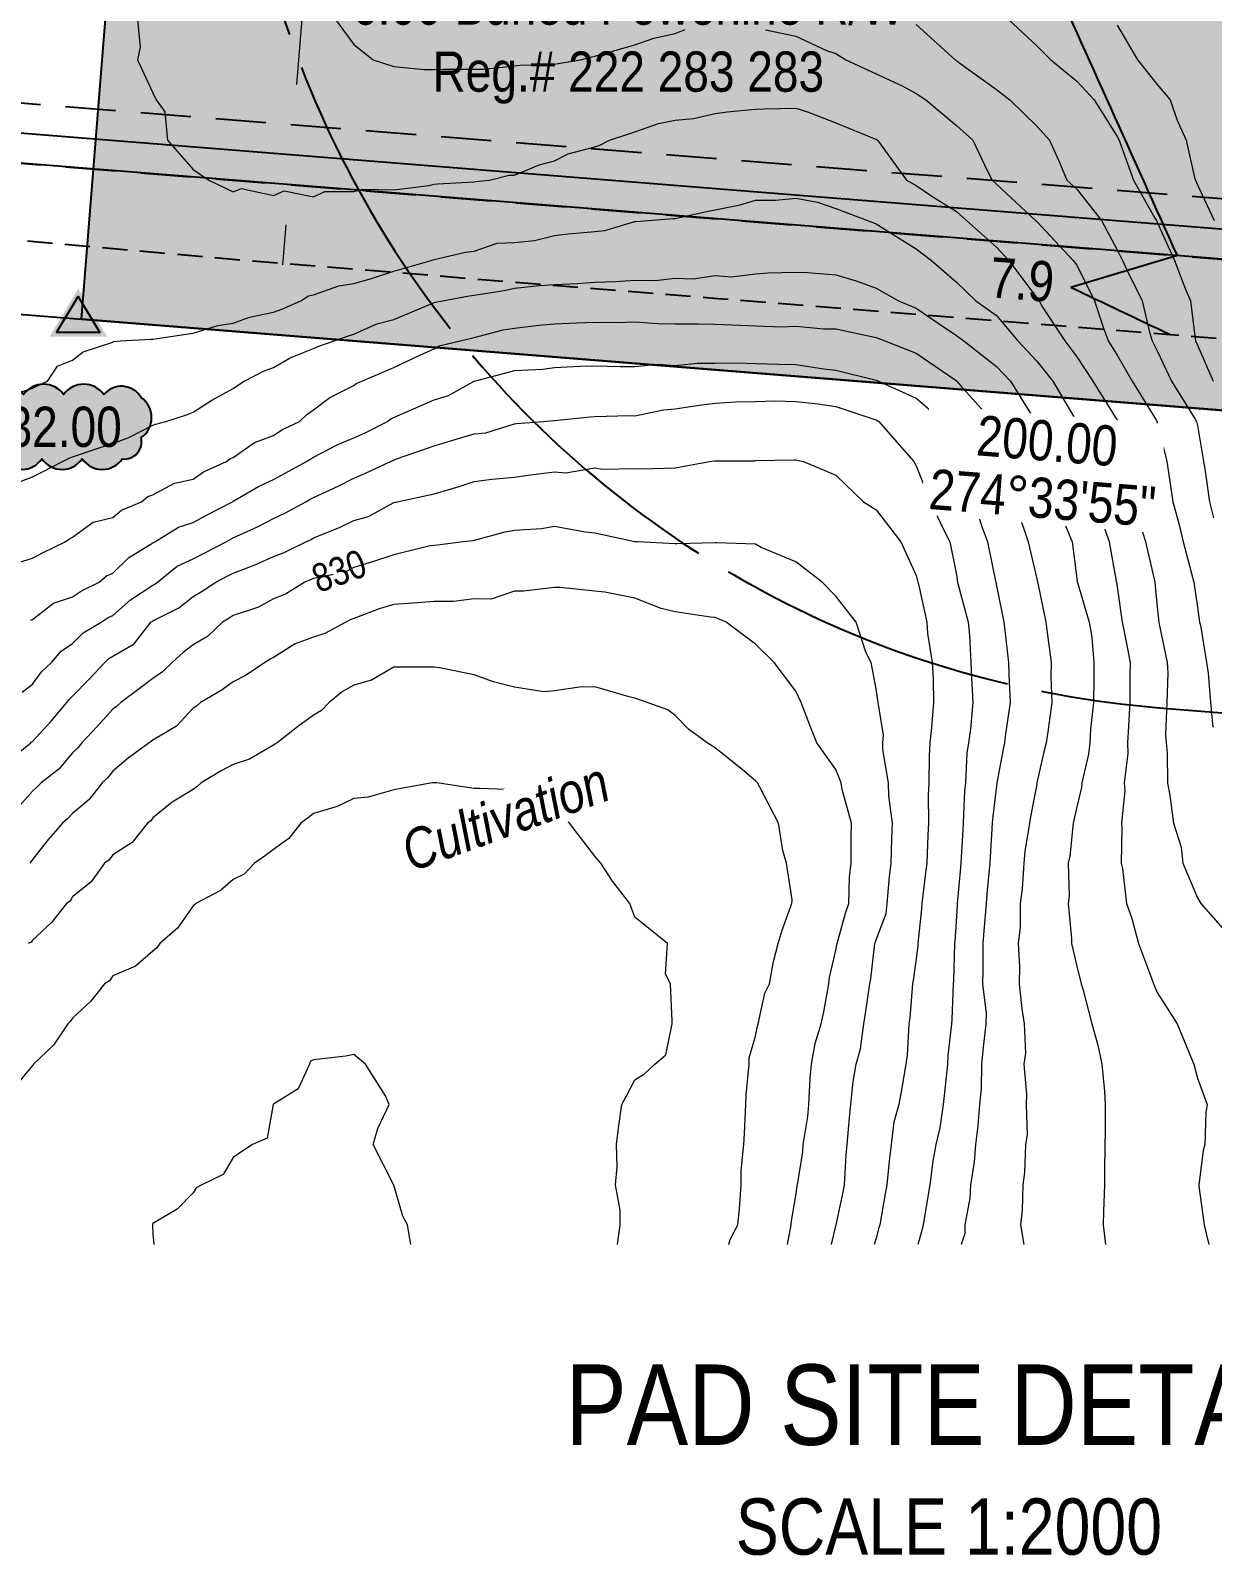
# Model space of a CAD drawing. Extents: x 313085 to 315454, y 5821561 to 5823788.
# Drawn here: x 313455 to 313749.2, y 5821561.4 to 5821940.9 of the extents above; entities that cross this region are included whole.
import ezdxf
from ezdxf.enums import TextEntityAlignment as Align

# ---------------------------------------------------------------- set-up
doc = ezdxf.new("R2010")
doc.units = 0
doc.header["$LTSCALE"] = 5
doc.header["$PDSIZE"] = 0.5
for name, pattern in [('foc-BUFFER', [16.75, 15, -1.75]), ('foc-FLOWLINE', [3.75, 2.5, -1.25]), ('UG_PIPE', [1.875, 1.25, -0.625])]:
    doc.linetypes.add(name, pattern=pattern)
doc.layers.get('Defpoints').update_dxf_attribs({"color": 9})
for name, color, linetype in [('AS-PIPE-UG', 44, 'UG_PIPE'), ('AS-POWER', 104, 'foc-POWER'), ('AUX-BUFFER', 7, 'foc-BUFFER'), ('C-RW', 13, 'Continuous'), ('DETAIL-T', 7, 'Continuous'), ('F-EZE', 190, 'foc-FLOWLINE'), ('L-BD1', 253, 'Continuous'), ('L-MON', 1, 'Continuous'), ('P-ELEVATION', 7, 'Continuous'), ('P-PROPOSED', 10, 'Continuous'), ('P-PROPOSED-H', 21, 'Continuous')]:
    doc.layers.add(name, color=color, linetype=linetype)
for name, color, linetype, lineweight in [('C-RW-T', 13, 'Continuous', 9), ('F-EZE-T', 190, 'Continuous', 9), ('T-TEXT', 48, 'Continuous', 18), ('T-TIE-T', 201, 'Continuous', 18)]:
    doc.layers.add(name, color=color, linetype=linetype, lineweight=lineweight)
doc.layers.add('C-TOPO-MAJR', color=7, linetype='Continuous', lineweight=15, true_color=0xd3aa5f)
doc.layers.add('C-TOPO-MINR', color=7, linetype='Continuous', lineweight=13, true_color=0xe9d5af)
doc.layers.add('C-TOPO-MAJR-TEXT', color=7, linetype='Continuous', true_color=0x644b1b)
doc.styles.add('80', font='ARIALN.TTF', dxfattribs={"height": 10})
doc.styles.add('80CG', font='ARIALN.TTF', dxfattribs={"height": 10})
doc.styles.add('80L', font='ARIALN.TTF', dxfattribs={"height": 10})
doc.styles.add('80LS', font='ARIALNI.TTF', dxfattribs={"height": 10})
doc.styles.add('foc-LtypeFont', font='ARIALN.TTF', dxfattribs={"height": 7.35})
doc.styles.get("Standard").update_dxf_attribs({"font": 'ARIALN.TTF'})
doc.linetypes.add('foc-POWER', pattern='A,6,-1,["P",foc-LtypeFont,S=0.2,R=0,X=-0.625,Y=-0.75],-1.24,4', length=12.24)
doc.dimstyles.new('Compass 5 000', dxfattribs={"dimscale": 5, "dimtxt": 9, "dimasz": 2, "dimexe": 0.2, "dimexo": 0.0625, "dimgap": 0.5, "dimtad": 0, "dimtih": 1, "dimtoh": 1, "dimzin": 0, "dimdsep": 46, "dimtxsty": '80CG', "dimcen": 0.1, "dimse1": 1, "dimse2": 1, "dimclrd": 256, "dimclrt": 256, "dimaunit": 1, "dimadec": 4, "dimazin": 0, "dimtfac": 0.06, "dimtofl": 0, "dimtmove": 0, "dimatfit": 1, "dimfxl": 0.2, "dimtolj": 1, "dimtzin": 0, "dimlwd": -1, "dimarcsym": 0})

# ---------------------------------------------------------------- blocks, each defined once
blk = doc.blocks.new('*D40')
at = {"layer": 'C-RW-T', "transparency": 16777216}
for p, q in [((313327.61, 5821927.86), (313330.06, 5821958.62)), ((313330.06, 5821958.62), (313340.06, 5821958.62)), ((313323.03, 5821870.55), (313322.24, 5821860.58))]:
    blk.add_line(p, q, dxfattribs=at)
at = {"layer": 'C-RW-T', "linetype": 'Continuous', "transparency": 16777216}
for points in [[(313325.95, 5821928), (313329.27, 5821927.73), (313326.81, 5821917.9)], [(313321.37, 5821870.68), (313324.69, 5821870.42), (313323.83, 5821880.52)]]:
    blk.add_solid(points, dxfattribs=at)
at = {"layer": 'Defpoints', "color": 0, "linetype": 'Continuous', "transparency": 16777216}
for p in [(313742.39, 5821884.71), (313323.83, 5821880.52), (313739.41, 5821847.34)]:
    blk.add_point(p, dxfattribs=at)
at = {"layer": 'C-RW-T', "linetype": 'Continuous', "transparency": 16777216, "insert": (313379.15, 5821958.62), "char_height": 10, "attachment_point": 5, "style": '80CG', "bg_fill": 3, "box_fill_scale": 1.1, "bg_fill_color": 256, "bg_fill_true_color": 13158600, "bg_fill_transparency": 0}
blk.add_mtext('\\A1;Parallax\\P15.00 P/L R/W\\PPlan 242 0527', dxfattribs=at)
blk = doc.blocks.new('wa')
at = {"layer": 'P-ELEVATION'}
h = blk.add_hatch(color=111, dxfattribs=at)
h.dxf.hatch_style = 1
edge = h.paths.add_edge_path()
edge.add_arc((-17.35, -4.5), 6.1, 215, 325)
edge.add_arc((-7.35, -4.5), 6.1, 215, 325)
edge.add_arc((2.65, -4.5), 6.1, 215, 325)
edge.add_arc((12.65, -4.5), 6.1, 215, 325)
edge.add_arc((18.14, -3.7), 4.32, 263.4336, 373.4336)
edge.add_arc((18.85, 2.3), 6.1, 305, 415)
edge.add_arc((17.45, 4.39), 5.69, 30.6955, 140.6955)
edge.add_arc((8.05, 4.5), 6.1, 35, 145)
edge.add_arc((-1.95, 4.5), 6.1, 35, 145)
edge.add_arc((-11.95, 4.5), 6.1, 35, 145)
edge.add_arc((-18.04, 3.81), 4.33, 75.4261, 185.4261)
edge.add_arc((-18.36, -2.3), 6.96, 125, 235)
at = {"color": 240, "flags": 128}
blk.add_lwpolyline([(-22.35, -8, 0.520567), (-12.35, -8, 0.520567), (-2.35, -8, 0.520567), (7.65, -8, 0.520567), (17.65, -8, 0.520567), (22.35, -2.7, 0.520567), (22.35, 7.3, 0.520567), (13.05, 8, 0.520567), (3.05, 8, 0.520567), (-6.95, 8, 0.520567), (-16.95, 8, 0.520567), (-22.35, 3.4, 0.520567)], format="xyb", close=True, dxfattribs=at)
at = {"layer": 'P-ELEVATION', "color": 240, "flags": 128}
blk.add_lwpolyline([(0, 0, 12.5, 0, 0), (-12.42, -6.43, 0, 0, 0)], format="xyseb", dxfattribs=at)
at = {"layer": 'P-ELEVATION', "color": 240, "style": '80'}
blk.add_attdef('ELEVATION', text='', height=10, dxfattribs=at).set_placement((0, 0), align=Align.MIDDLE_CENTER)
blk = doc.blocks.new('TRIA')
blk.add_hatch(color=255).paths.add_polyline_path([(-0.041, 1.521), (-1.475, -0.867), (1.392, -0.867)])
blk = doc.blocks.new('TRIAA')
blk.add_blockref('TRIA', (0, 0))
blk = doc.blocks.new('TRIB')
at = {"color": 1}
blk.add_lwpolyline([(-1.121, -0.667), (-0.041, 1.133), (1.039, -0.667)], close=True, dxfattribs=at)
blk = doc.blocks.new('TRIBB')
blk.add_blockref('TRIB', (0, 0))
blk = doc.blocks.new('TRICC')
for name in ['TRIAA', 'TRIBB']:
    blk.add_blockref(name, (0, 0))
blk = doc.blocks.new('plspike')
blk.add_blockref('TRICC', (0, 0))
blk = doc.blocks.new('*D47')
at = {"layer": 'Defpoints', "color": 0, "transparency": 16777216}
for p in [(313520.54, 5821917.47), (313569.52, 5821913.56), (313568.33, 5821898.61)]:
    blk.add_point(p, dxfattribs=at)
at = {"layer": 'F-EZE-T', "transparency": 16777216}
for p, q in [((313521.33, 5821927.44), (313522.8, 5821945.82)), ((313522.8, 5821945.82), (313532.8, 5821945.82)), ((313518.55, 5821892.56), (313517.75, 5821882.59))]:
    blk.add_line(p, q, dxfattribs=at)
for points in [[(313519.67, 5821927.58), (313522.99, 5821927.31), (313520.54, 5821917.47)], [(313516.89, 5821892.69), (313520.21, 5821892.42), (313519.34, 5821902.52)]]:
    blk.add_solid(points, dxfattribs=at)
at = {"layer": 'F-EZE-T', "transparency": 16777216, "insert": (313603.81, 5821945.82), "char_height": 10, "attachment_point": 5, "style": '80CG', "bg_fill": 1, "box_fill_scale": 1.1, "bg_fill_color": 21, "bg_fill_transparency": 0}
blk.add_mtext('\\A1;Fortis\\P6.00 Buried Powerline R/W\\PReg.# 222 283 283', dxfattribs=at)

msp = doc.modelspace()

# ---------------------------------------------------------------- hatches: boundary and pattern name
at = {"layer": 'P-PROPOSED-H'}
h = msp.add_hatch(color=256, dxfattribs=at)
h.dxf.hatch_style = 1
h.paths.add_polyline_path([(313966.114, 5821829.221), (313467.756, 5821869.017), (313507.552, 5822367.376), (314005.91, 5822327.579)])

# ---------------------------------------------------------------- linework, layer by layer
at = {"layer": 'AS-PIPE-UG', "flags": 128}
msp.add_lwpolyline([(313276.796, 5821903.891), (313380.02, 5821895.104), (313504.429, 5821884.05), (313626.1, 5821874.204), (313756.625, 5821863.781), (313875.783, 5821858.436), (313912.228, 5821856.029), (313920.575, 5821852.696), (313922.808, 5821849.059), (313920.935, 5821811.304), (313915.523, 5821691.976), (313914.871, 5821674.825)], dxfattribs=at)
at = {"layer": 'AS-POWER', "flags": 128}
msp.add_lwpolyline([(313276.847, 5821929.409), (313944.175, 5821876.125)], dxfattribs=at)
at = {"layer": 'C-RW'}
for points in [[(313932.058, 5821674.825), (313936.516, 5821869.213), (313276.832, 5821921.887)], [(313276.758, 5821884.278), (313898.218, 5821834.656), (313894.552, 5821674.825)]]:
    msp.add_lwpolyline(points, dxfattribs=at)
at = {"layer": 'C-TOPO-MAJR', "linetype": 'Continuous', "lineweight": 15, "flags": 128}
for points, elevation in [([(313698.4, 5821943.604), (313705.448, 5821937.087), (313708.979, 5821933.606), (313715.445, 5821928.308), (313719.762, 5821923.609), (313725.443, 5821914.547), (313725.923, 5821913.611), (313726.217, 5821912.837), (313729.504, 5821903.613), (313734.833, 5821894.223), (313735.226, 5821893.615), (313735.441, 5821893.178), (313739.76, 5821883.618), (313742.412, 5821876.646), (313743.688, 5821873.62), (313744.877, 5821864.184), (313744.984, 5821863.622), (313745.439, 5821862.583), (313749.378, 5821853.624)], 2084.537), ([(313451.08, 5821828.054), (313455.503, 5821829.855), (313458.049, 5821831.082), (313462.977, 5821833.629), (313464.626, 5821834.504), (313465.501, 5821834.794), (313472.106, 5821837.021), (313475.499, 5821838.097), (313479.513, 5821839.612), (313485.497, 5821842.692), (313486.2, 5821842.923), (313488.755, 5821843.626), (313493.87, 5821845.251), (313495.494, 5821845.935), (313500.2, 5821848.918), (313505.492, 5821851.782), (313506.581, 5821852.535), (313508.241, 5821853.624), (313513.018, 5821856.096), (313515.49, 5821857.066), (313519.678, 5821859.434), (313525.488, 5821861.769), (313526.768, 5821862.342), (313530.595, 5821863.622), (313534.209, 5821864.898), (313535.485, 5821865.314), (313541.248, 5821867.857), (313545.483, 5821868.989), (313554.751, 5821872.889), (313555.481, 5821873.204), (313555.815, 5821873.286), (313557.6, 5821873.62), (313564.245, 5821874.854), (313565.479, 5821875.009), (313572.913, 5821876.184), (313575.477, 5821876.745), (313581.704, 5821877.39), (313585.474, 5821877.674), (313591.196, 5821877.896), (313595.472, 5821878.247), (313600.646, 5821878.444), (313605.47, 5821878.754), (313610.452, 5821878.636), (313615.468, 5821879.27), (313619.955, 5821879.13), (313625.465, 5821879.938), (313629.464, 5821879.619), (313635.463, 5821880.373), (313638.508, 5821880.572), (313645.461, 5821880.753), (313648.372, 5821880.706), (313655.459, 5821880.086), (313660.513, 5821878.563), (313665.457, 5821876.794), (313671.087, 5821873.62), (313675.454, 5821871.784), (313681.159, 5821867.915), (313685.452, 5821865.012), (313687.291, 5821863.622), (313695.45, 5821857.312), (313698.932, 5821853.624), (313704.444, 5821844.63), (313705.076, 5821843.626), (313705.448, 5821842.199), (313707.808, 5821833.629), (313708.524, 5821830.553), (313710.228, 5821823.631), (313713.433, 5821815.646), (313714.226, 5821813.633), (313715.445, 5821804.479), (313715.545, 5821803.635), (313715.562, 5821803.518), (313718.477, 5821793.638), (313719.153, 5821789.93), (313719.676, 5821783.64), (313719.648, 5821779.437), (313719.61, 5821773.642), (313718.854, 5821767.053), (313718.636, 5821763.644), (313718.312, 5821760.777), (313716.703, 5821753.646), (313716.603, 5821752.489), (313715.445, 5821747.696), (313714.699, 5821744.396), (313714.54, 5821743.649), (313713.663, 5821735.433), (313713.287, 5821733.651), (313713.52, 5821725.579), (313713.302, 5821723.653), (313714.137, 5821714.964), (313714.136, 5821713.655), (313715.445, 5821708.066), (313716.546, 5821703.658), (313717.004, 5821702.099), (313719.139, 5821693.66), (313720.672, 5821688.433), (313721.683, 5821683.662), (313722.282, 5821676.825), (313722.47, 5821673.664), (313722.494, 5821666.616), (313722.428, 5821663.666), (313722.333, 5821656.779), (313722.353, 5821653.669), (313722.081, 5821647.033), (313721.945, 5821643.671), (313722.583, 5821638.819)], 2079.538), ([(313654.349, 5821638.819), (313655.459, 5821643.397), (313655.509, 5821643.62), (313655.523, 5821643.671), (313657.281, 5821651.847), (313657.583, 5821653.669), (313658.002, 5821661.123), (313658.258, 5821663.666), (313658.846, 5821670.277), (313659.21, 5821673.664), (313659.769, 5821679.351), (313660.491, 5821683.662), (313661.625, 5821687.494), (313662.383, 5821693.66), (313662.818, 5821696.298), (313663.949, 5821703.658), (313664.189, 5821704.925), (313665.152, 5821713.655), (313665.218, 5821713.894), (313665.457, 5821714.57), (313667.98, 5821721.13), (313668.229, 5821723.653), (313668.839, 5821730.268), (313669.247, 5821733.651), (313669.393, 5821739.713), (313669.549, 5821743.649), (313668.658, 5821750.445), (313668.597, 5821753.646), (313667.111, 5821761.99), (313667.14, 5821763.644), (313667.307, 5821765.495), (313665.953, 5821773.642), (313665.457, 5821777.088), (313664.256, 5821783.64), (313662.88, 5821786.216), (313660.538, 5821793.638), (313655.459, 5821800.1), (313652.087, 5821803.635), (313645.461, 5821808.647), (313636.841, 5821812.256), (313635.463, 5821813.079), (313625.744, 5821813.354), (313625.465, 5821813.376), (313615.987, 5821813.114), (313615.468, 5821813.148), (313606.055, 5821813.633), (313605.47, 5821813.665), (313605.43, 5821813.673), (313595.472, 5821815.784), (313593.06, 5821816.045), (313585.474, 5821817.453), (313582.194, 5821816.913), (313575.477, 5821816.45), (313573.049, 5821816.061), (313565.479, 5821814.003), (313565.209, 5821813.903), (313562.703, 5821813.633), (313556.305, 5821812.809), (313555.481, 5821812.697), (313554.461, 5821812.614), (313545.483, 5821810.415), (313540.359, 5821808.759), (313535.485, 5821807.245), (313533.073, 5821806.047), (313525.488, 5821804.528), (313524.889, 5821804.234), (313523.281, 5821803.635), (313518.524, 5821800.601), (313515.49, 5821799.499), (313511.749, 5821797.379), (313505.492, 5821795.283), (313504.509, 5821794.621), (313502.839, 5821793.638), (313499.071, 5821790.06), (313495.494, 5821788.025), (313493.015, 5821786.119), (313490.258, 5821783.64), (313487.849, 5821781.288), (313485.497, 5821779.668), (313482.089, 5821777.05), (313477.531, 5821773.642), (313476.464, 5821772.677), (313475.499, 5821772.027), (313471.547, 5821767.596), (313467.8, 5821763.644), (313466.779, 5821762.366), (313465.501, 5821761.105), (313462.083, 5821757.065), (313457.671, 5821753.646), (313456.586, 5821752.563), (313455.503, 5821751.594), (313451.776, 5821747.375)], 2074.539)]:
    msp.add_lwpolyline(points, dxfattribs=dict(at, elevation=elevation))
at = {"layer": 'C-TOPO-MINR', "linetype": 'Continuous', "lineweight": 13, "flags": 128}
for points, elevation in [([(313481.634, 5821943.604), (313482.349, 5821936.754), (313481.694, 5821933.606), (313485.497, 5821925.413), (313486.294, 5821923.609), (313488.481, 5821920.625), (313489.155, 5821913.611), (313495.494, 5821906.309), (313499.438, 5821903.613), (313505.492, 5821900.745), (313507.548, 5821901.557), (313515.49, 5821899.82), (313518.144, 5821900.959), (313525.488, 5821899.469), (313528.3, 5821900.801), (313535.485, 5821900.804), (313537.666, 5821901.432), (313545.483, 5821901.269), (313554.159, 5821902.291), (313555.481, 5821902.665), (313556.333, 5821902.762), (313565.479, 5821903.26), (313565.811, 5821903.281), (313569.262, 5821903.613), (313574.173, 5821904.917), (313575.477, 5821904.926), (313581.63, 5821907.457), (313585.474, 5821908.427), (313588.866, 5821910.219), (313595.472, 5821911.97), (313596.75, 5821912.333), (313599.099, 5821913.611), (313603.928, 5821915.153), (313605.47, 5821915.647), (313611.311, 5821917.768), (313615.468, 5821918.563), (313620.058, 5821919.018), (313625.465, 5821920.225), (313628.412, 5821920.662), (313635.463, 5821921.269), (313637.686, 5821921.386), (313645.461, 5821921.519), (313648.408, 5821920.661), (313655.459, 5821917.869), (313665.122, 5821913.946), (313665.457, 5821913.812), (313665.792, 5821913.611), (313666.694, 5821912.373), (313673.014, 5821903.613), (313675.454, 5821902.302), (313679.369, 5821899.699), (313685.452, 5821895.805), (313687.93, 5821893.615), (313695.45, 5821886.967), (313698.537, 5821883.618), (313705.448, 5821874.379), (313706.055, 5821873.62), (313706.748, 5821872.32), (313712.404, 5821863.622), (313715.445, 5821859.719), (313719.438, 5821853.624), (313725.443, 5821843.895), (313725.607, 5821843.626), (313725.665, 5821843.405), (313728.69, 5821833.629), (313729.306, 5821829.766), (313729.942, 5821823.631), (313731.284, 5821817.79), (313732.485, 5821813.633), (313734.705, 5821804.372), (313734.844, 5821803.635), (313735.441, 5821797.396), (313735.824, 5821793.638), (313735.89, 5821793.188), (313737.888, 5821783.64), (313738.066, 5821781.015), (313737.852, 5821773.642), (313737.503, 5821765.706), (313737.696, 5821763.644), (313737.931, 5821761.154), (313738.031, 5821753.646), (313738.607, 5821750.48), (313739.464, 5821743.649), (313741.401, 5821737.689), (313741.798, 5821733.651), (313745.439, 5821725.059), (313746.319, 5821723.653), (313752.444, 5821716.648)], 2081.537), ([(313530.943, 5821943.604), (313535.485, 5821937.374), (313540.289, 5821933.606), (313545.483, 5821931.962), (313553.083, 5821931.208), (313555.481, 5821931.19), (313557.85, 5821931.238), (313565.479, 5821931.297), (313567.847, 5821931.239), (313575.477, 5821932.09), (313576.862, 5821932.221), (313585.474, 5821932.51), (313586.378, 5821932.702), (313591.877, 5821933.606), (313594.718, 5821934.36), (313595.472, 5821934.465), (313602.552, 5821936.524), (313605.47, 5821937.291), (313610.137, 5821938.937), (313615.468, 5821940.099), (313617.956, 5821941.116)], 2082.537), ([(313637.976, 5821941.092), (313645.461, 5821939.468), (313653.128, 5821935.937), (313655.459, 5821935.124), (313657.913, 5821933.606), (313665.457, 5821930.089), (313671.933, 5821927.13), (313675.454, 5821925.236), (313677.831, 5821923.609), (313685.452, 5821917.267), (313689.584, 5821913.611), (313693.162, 5821905.901), (313694.351, 5821903.613), (313695.45, 5821902.639), (313705.176, 5821893.615), (313705.448, 5821893.318), (313714.541, 5821883.618), (313715.445, 5821882.458), (313719.827, 5821873.62), (313721.964, 5821867.101), (313723.204, 5821863.622), (313725.443, 5821860.086), (313729.196, 5821853.624), (313735.241, 5821843.826), (313735.363, 5821843.626), (313735.441, 5821843.329), (313737.815, 5821833.629), (313738.21, 5821830.86), (313739.348, 5821823.631), (313740.842, 5821818.23), (313741.886, 5821813.633), (313744.236, 5821804.838), (313744.548, 5821803.635), (313745.439, 5821797.42), (313745.967, 5821793.638), (313746.198, 5821792.879), (313747.723, 5821783.64), (313748.084, 5821780.994), (313748.718, 5821773.642), (313749.295, 5821767.501)], 2082.537), ([(313675.454, 5821942.414), (313685.124, 5821933.606), (313685.452, 5821933.391), (313686.276, 5821932.782), (313695.45, 5821926.194), (313698.731, 5821923.609), (313705.448, 5821917.112), (313708.659, 5821913.611), (313711.195, 5821907.864), (313712.944, 5821903.613), (313715.445, 5821901.362), (313721.549, 5821893.615), (313725.443, 5821886.308), (313726.801, 5821883.618), (313728.058, 5821881.003), (313731.711, 5821873.62), (313733.555, 5821865.508), (313734.183, 5821863.622), (313735.441, 5821861.181), (313738.993, 5821853.624), (313744.904, 5821844.161), (313745.243, 5821843.626), (313745.439, 5821842.569), (313746.955, 5821833.629), (313747.267, 5821831.8), (313748.457, 5821823.631), (313749.437, 5821819.633)], 2083.537), ([(313725.443, 5821942.19), (313730.534, 5821933.606), (313735.441, 5821927.468), (313738.69, 5821923.609), (313740.343, 5821918.707), (313742.606, 5821913.611), (313744.728, 5821904.324), (313744.98, 5821903.613), (313745.439, 5821902.503), (313749.612, 5821893.615)], 2085.537), ([(313449.325, 5821849.804), (313455.503, 5821851.846), (313456.683, 5821852.445), (313459.27, 5821853.624), (313461.767, 5821857.358), (313465.501, 5821858.853), (313468.18, 5821860.943), (313475.499, 5821863.354), (313475.655, 5821863.466), (313477.474, 5821863.622), (313485.01, 5821864.109), (313485.497, 5821864.111), (313493.803, 5821865.313), (313495.494, 5821865.597), (313501.647, 5821867.467), (313505.492, 5821868.024), (313509.575, 5821869.537), (313515.49, 5821870.771), (313517.563, 5821871.546), (313522.307, 5821873.62), (313524.236, 5821874.871), (313525.488, 5821875.107), (313531.767, 5821877.338), (313535.485, 5821877.944), (313539.9, 5821879.203), (313545.483, 5821881.002), (313554.737, 5821883.618), (313555.481, 5821883.932), (313563.331, 5821885.765), (313565.479, 5821885.98), (313571.158, 5821887.936), (313575.477, 5821888.132), (313580.486, 5821888.606), (313585.474, 5821889.871), (313588.837, 5821890.252), (313595.472, 5821890.904), (313597.97, 5821891.117), (313605.47, 5821893.343), (313605.702, 5821893.383), (313608.794, 5821893.615), (313614.988, 5821894.095), (313615.468, 5821894.13), (313623.275, 5821895.806), (313625.465, 5821896.222), (313631.607, 5821897.472), (313635.463, 5821898.685), (313640.412, 5821898.664), (313645.461, 5821899.148), (313650.921, 5821898.153), (313655.459, 5821896.616), (313663.374, 5821893.615), (313665.457, 5821892.769), (313667.724, 5821891.348), (313675.454, 5821886.568), (313679.279, 5821883.618), (313685.452, 5821878.234), (313690.26, 5821873.62), (313695.45, 5821870.006), (313700.728, 5821863.622), (313705.448, 5821858.606), (313709.49, 5821853.624), (313715.172, 5821843.9), (313715.329, 5821843.626), (313715.445, 5821843.273), (313718.69, 5821833.629), (313719.099, 5821829.976), (313720.361, 5821823.631), (313722.512, 5821816.564), (313723.493, 5821813.633), (313725.246, 5821803.833), (313725.269, 5821803.635), (313725.443, 5821802.48), (313726.69, 5821793.638), (313727.004, 5821792.077), (313728.729, 5821783.64), (313728.648, 5821780.435), (313728.604, 5821773.642), (313728.173, 5821766.374), (313728.068, 5821763.644), (313728.093, 5821760.995), (313727.2, 5821753.646), (313727.379, 5821751.71), (313726.553, 5821743.649), (313726.632, 5821742.46), (313726.457, 5821733.651), (313726.779, 5821732.315), (313727.794, 5821723.653), (313729.144, 5821719.952), (313730.785, 5821713.655), (313734.01, 5821705.088), (313734.494, 5821703.658), (313735.441, 5821701.536), (313740.434, 5821693.66), (313743.853, 5821685.248), (313744.584, 5821683.662), (313745.439, 5821680.193), (313747.902, 5821673.664), (313747.494, 5821671.609), (313747.243, 5821663.666), (313746.899, 5821662.206), (313745.781, 5821653.669), (313745.814, 5821653.293), (313747.081, 5821643.671), (313747.6, 5821641.509), (313748.301, 5821638.819)], 2080.538), ([(313450.983, 5821808.156), (313455.503, 5821809.551), (313458.161, 5821810.975), (313463.634, 5821813.633), (313464.744, 5821814.39), (313465.501, 5821814.788), (313470.603, 5821818.529), (313475.499, 5821819.669), (313477.646, 5821821.484), (313482.643, 5821823.631), (313484.239, 5821824.888), (313485.497, 5821825.326), (313490.871, 5821828.254), (313495.494, 5821829.255), (313498.065, 5821831.058), (313503.812, 5821833.629), (313504.764, 5821834.357), (313505.492, 5821834.653), (313510.797, 5821838.321), (313515.49, 5821840.125), (313517.605, 5821841.511), (313521.957, 5821843.626), (313523.765, 5821845.35), (313525.488, 5821846.498), (313529.53, 5821849.582), (313535.485, 5821852.572), (313536.087, 5821853.022), (313537.507, 5821853.624), (313543.093, 5821856.014), (313545.483, 5821857.034), (313552.056, 5821860.197), (313555.481, 5821861.703), (313556.726, 5821862.377), (313561.942, 5821863.622), (313564.78, 5821864.32), (313565.479, 5821864.451), (313572.676, 5821866.423), (313575.477, 5821866.847), (313581.537, 5821867.56), (313585.474, 5821867.922), (313590.988, 5821868.106), (313595.472, 5821868.265), (313600.846, 5821868.246), (313605.47, 5821868.406), (313611.135, 5821867.954), (313615.468, 5821867.857), (313621.194, 5821867.894), (313625.465, 5821867.788), (313631.51, 5821867.575), (313635.463, 5821867.368), (313641.922, 5821867.161), (313645.461, 5821867.295), (313652.436, 5821866.645), (313655.459, 5821866.613), (313664.345, 5821864.734), (313665.457, 5821864.497), (313667.626, 5821863.622), (313675.454, 5821860.63), (313685.126, 5821853.95), (313685.452, 5821853.728), (313685.586, 5821853.624), (313686.49, 5821852.587), (313694.51, 5821843.626), (313695.45, 5821840.025), (313696.973, 5821833.629), (313697.465, 5821831.613), (313699.756, 5821823.631), (313702.227, 5821816.854), (313703.337, 5821813.633), (313705.448, 5821804.427), (313705.619, 5821803.635), (313705.717, 5821803.366), (313707.733, 5821793.638), (313708.025, 5821791.06), (313709.018, 5821783.64), (313708.988, 5821780.1), (313709.219, 5821773.642), (313708.201, 5821766.397), (313707.8, 5821763.644), (313707.336, 5821761.755), (313705.51, 5821753.646), (313705.499, 5821753.595), (313705.448, 5821753.355), (313703.902, 5821745.195), (313703.669, 5821743.649), (313702.497, 5821736.602), (313702.264, 5821733.651), (313701.807, 5821727.294), (313701.366, 5821723.653), (313701.363, 5821717.74), (313700.852, 5821713.655), (313701.132, 5821707.973), (313701.117, 5821703.658), (313701.699, 5821697.408), (313702.324, 5821693.66), (313702.68, 5821686.43), (313702.205, 5821683.662), (313702.884, 5821676.227), (313702.793, 5821673.664), (313703.037, 5821666.077), (313702.627, 5821663.666), (313702.436, 5821656.68), (313701.967, 5821653.669), (313701.811, 5821647.307), (313701.38, 5821643.671), (313702.262, 5821638.819)], 2078.538), ([(313455.03, 5821794.111), (313455.503, 5821794.276), (313460.774, 5821798.364), (313465.501, 5821799.991), (313467.724, 5821801.413), (313472.157, 5821803.635), (313473.988, 5821805.146), (313475.499, 5821805.842), (313479.432, 5821809.7), (313485.497, 5821813.373), (313485.642, 5821813.488), (313485.948, 5821813.633), (313491.832, 5821817.296), (313495.494, 5821818.471), (313498.818, 5821820.307), (313505.329, 5821823.631), (313505.425, 5821823.698), (313505.492, 5821823.728), (313511.737, 5821827.383), (313515.49, 5821829.15), (313518.396, 5821830.723), (313523.709, 5821833.629), (313524.784, 5821834.333), (313525.488, 5821834.675), (313531.342, 5821837.772), (313535.485, 5821839.532), (313538.327, 5821840.785), (313543.848, 5821843.626), (313544.783, 5821844.327), (313545.483, 5821844.624), (313547.156, 5821845.299), (313555.481, 5821848.966), (313559.037, 5821850.068), (313565.46, 5821853.624), (313565.472, 5821853.631), (313565.479, 5821853.632), (313573.404, 5821855.697), (313575.477, 5821856.286), (313582.51, 5821856.588), (313585.474, 5821857.029), (313591.78, 5821857.317), (313595.472, 5821857.475), (313601.81, 5821857.284), (313605.47, 5821857.267), (313611.225, 5821857.866), (313615.468, 5821857.51), (313620.972, 5821858.117), (313625.465, 5821858.143), (313630.924, 5821858.163), (313635.463, 5821858.02), (313641.229, 5821857.856), (313645.461, 5821857.733), (313652.428, 5821856.654), (313655.459, 5821856.395), (313665.159, 5821853.921), (313665.457, 5821853.864), (313666.05, 5821853.624), (313675.454, 5821849.367), (313682.211, 5821843.626), (313685.452, 5821836.039), (313686.245, 5821833.629), (313686.589, 5821832.491), (313689.792, 5821823.631), (313691.86, 5821817.223), (313693.179, 5821813.633), (313695.228, 5821803.857), (313695.268, 5821803.635), (313695.45, 5821802.677), (313697.26, 5821793.638), (313697.487, 5821791.6), (313698.421, 5821783.64), (313698.515, 5821780.574), (313698.854, 5821773.642), (313697.668, 5821765.862), (313697.394, 5821763.644), (313697.067, 5821762.027), (313695.557, 5821753.646), (313695.54, 5821753.556), (313695.45, 5821752.956), (313694.432, 5821744.666), (313694.394, 5821743.649), (313693.854, 5821735.246), (313693.765, 5821733.651), (313693.053, 5821726.05), (313692.829, 5821723.653), (313692.245, 5821716.86), (313692.073, 5821713.655), (313692.059, 5821707.049), (313691.991, 5821703.658), (313692.854, 5821696.255), (313692.769, 5821693.66), (313692.02, 5821687.092), (313691.721, 5821683.662), (313691.596, 5821677.518), (313691.24, 5821673.664), (313690.783, 5821668.333), (313690.197, 5821663.666), (313689.877, 5821659.242), (313688.981, 5821653.669), (313688.798, 5821650.323), (313687.55, 5821643.671), (313687.583, 5821641.54), (313686.659, 5821638.819)], 2077.538), ([(313452.937, 5821776.208), (313455.503, 5821778.202), (313457.81, 5821781.333), (313460.243, 5821783.64), (313462.702, 5821786.439), (313465.501, 5821788.355), (313468.147, 5821790.992), (313472.586, 5821793.638), (313474.363, 5821794.773), (313475.499, 5821795.343), (313479.939, 5821799.195), (313485.497, 5821802.882), (313486.001, 5821803.131), (313486.635, 5821803.635), (313491.578, 5821807.552), (313495.494, 5821809.405), (313498.27, 5821810.857), (313503.695, 5821813.633), (313504.853, 5821814.272), (313505.492, 5821814.599), (313511.692, 5821817.431), (313515.49, 5821819.421), (313518.361, 5821820.76), (313523.551, 5821823.631), (313524.807, 5821824.311), (313525.488, 5821824.683), (313531.618, 5821827.499), (313535.485, 5821829.465), (313538.402, 5821830.712), (313544.646, 5821833.629), (313545.227, 5821833.885), (313545.483, 5821834.017), (313546.126, 5821834.271), (313555.481, 5821837.52), (313560.169, 5821838.938), (313565.479, 5821840.536), (313568.341, 5821840.765), (313575.477, 5821843.016), (313576.01, 5821843.093), (313582.673, 5821843.626), (313585.252, 5821843.849), (313585.474, 5821843.861), (313594.354, 5821844.745), (313595.472, 5821844.799), (313604.035, 5821845.061), (313605.47, 5821845.018), (313612.6, 5821846.494), (313615.468, 5821846.759), (313621.403, 5821847.689), (313625.465, 5821848.149), (313630.573, 5821848.517), (313635.463, 5821848.536), (313640.393, 5821848.695), (313645.461, 5821848.545), (313651.096, 5821847.989), (313655.459, 5821847.33), (313664.925, 5821844.158), (313665.457, 5821844.021), (313666.18, 5821843.626), (313670.647, 5821838.436), (313674.864, 5821833.629), (313675.454, 5821832.537), (313678.977, 5821823.631), (313682.042, 5821817.043), (313683.821, 5821813.633), (313685.452, 5821805.39), (313685.77, 5821803.635), (313685.844, 5821803.243), (313688.374, 5821793.638), (313688.703, 5821790.386), (313689.056, 5821783.64), (313689.227, 5821779.865), (313689.549, 5821773.642), (313688.957, 5821767.149), (313688.487, 5821763.644), (313688.077, 5821761.019), (313687.689, 5821753.646), (313687.444, 5821751.654), (313687.141, 5821743.649), (313687.039, 5821742.062), (313686.566, 5821733.651), (313686.471, 5821732.632), (313685.631, 5821723.653), (313685.617, 5821723.488), (313685.452, 5821720.403), (313685.027, 5821714.081), (313684.982, 5821713.655), (313684.744, 5821704.366), (313684.65, 5821703.658), (313684.298, 5821694.814), (313684.208, 5821693.66), (313683.327, 5821685.787), (313683.245, 5821683.662), (313682.516, 5821676.601), (313682.127, 5821673.664), (313681.311, 5821667.807), (313680.336, 5821663.666), (313679.597, 5821659.524), (313678.859, 5821653.669), (313678.348, 5821650.775), (313677.213, 5821643.671), (313676.882, 5821642.243), (313675.823, 5821638.819)], 2076.539), ([(313449.848, 5821759.301), (313455.141, 5821763.644), (313455.307, 5821763.841), (313455.503, 5821763.978), (313460.152, 5821768.993), (313464.109, 5821773.642), (313464.699, 5821774.444), (313465.501, 5821775.204), (313469.642, 5821779.499), (313473.504, 5821783.64), (313474.503, 5821784.636), (313475.499, 5821785.229), (313480.875, 5821788.261), (313485.022, 5821793.638), (313485.276, 5821793.858), (313485.497, 5821794.004), (313491.952, 5821797.18), (313495.494, 5821800), (313497.782, 5821801.347), (313501.18, 5821803.635), (313504.011, 5821805.116), (313505.492, 5821805.874), (313511.146, 5821807.979), (313515.49, 5821809.995), (313518.142, 5821810.981), (313523.526, 5821813.633), (313524.864, 5821814.257), (313525.488, 5821814.602), (313531.94, 5821817.179), (313535.485, 5821818.959), (313539.146, 5821819.97), (313545.483, 5821823.449), (313546.281, 5821823.631), (313555.481, 5821825.583), (313561.738, 5821827.372), (313565.479, 5821828.655), (313569.833, 5821829.275), (313575.477, 5821829.762), (313578.906, 5821830.199), (313585.474, 5821831.032), (313588.286, 5821830.817), (313595.472, 5821832.052), (313597.375, 5821831.725), (313605.47, 5821831.876), (313607.283, 5821831.816), (313615.468, 5821832.095), (313616.775, 5821832.322), (313624.049, 5821833.629), (313625.294, 5821833.8), (313625.465, 5821833.841), (313635.274, 5821833.818), (313635.463, 5821833.843), (313645.057, 5821834.033), (313645.461, 5821834.059), (313647.408, 5821833.629), (313655.459, 5821830.217), (313662.342, 5821823.631), (313665.457, 5821821.643), (313671.607, 5821813.633), (313675.454, 5821805.248), (313675.826, 5821803.635), (313675.988, 5821803.101), (313678.099, 5821793.638), (313678.28, 5821790.812), (313679.432, 5821783.64), (313679.672, 5821779.422), (313679.739, 5821773.642), (313679.275, 5821767.465), (313678.885, 5821763.644), (313678.666, 5821760.432), (313678.573, 5821753.646), (313678.424, 5821750.676), (313678.544, 5821743.649), (313678.341, 5821740.762), (313678.067, 5821733.651), (313677.801, 5821731.305), (313676.887, 5821723.653), (313676.796, 5821722.311), (313675.895, 5821713.655), (313675.884, 5821713.226), (313675.454, 5821709.989), (313674.659, 5821704.453), (313674.559, 5821703.658), (313673.885, 5821695.229), (313673.606, 5821693.66), (313673.242, 5821685.874), (313672.897, 5821683.662), (313671.81, 5821677.309), (313671.131, 5821673.664), (313669.875, 5821669.246), (313669.262, 5821663.666), (313668.802, 5821660.321), (313668.128, 5821653.669), (313667.737, 5821651.388), (313666.39, 5821643.671), (313666.168, 5821642.96), (313665.457, 5821640.382), (313665.017, 5821638.819)], 2075.539), ([(313643.409, 5821638.819), (313644.374, 5821643.671), (313644.411, 5821644.72), (313645.461, 5821650.899), (313645.82, 5821653.31), (313645.905, 5821653.669), (313647.237, 5821661.89), (313647.342, 5821663.666), (313648.52, 5821670.605), (313648.774, 5821673.664), (313649.043, 5821680.08), (313649.382, 5821683.662), (313650.34, 5821688.781), (313651.764, 5821693.66), (313652.445, 5821696.674), (313653.706, 5821703.658), (313653.877, 5821705.239), (313655.459, 5821712.021), (313655.719, 5821713.395), (313655.748, 5821713.655), (313657.843, 5821721.269), (313658.684, 5821723.653), (313658.884, 5821730.226), (313659.279, 5821733.651), (313659.232, 5821739.875), (313659.347, 5821743.649), (313657.067, 5821752.038), (313656.772, 5821753.646), (313655.459, 5821756.983), (313650.711, 5821763.644), (313649.206, 5821767.389), (313646.848, 5821773.642), (313645.461, 5821776.462), (313640.096, 5821783.64), (313635.463, 5821788.199), (313628.141, 5821793.638), (313625.465, 5821794.775), (313624.234, 5821794.869), (313615.468, 5821796.194), (313612.024, 5821797.081), (313605.47, 5821799.603), (313597.948, 5821801.159), (313595.472, 5821801.373), (313586.798, 5821802.312), (313585.474, 5821802.281), (313577.722, 5821801.389), (313575.477, 5821801.37), (313569.699, 5821799.416), (313565.479, 5821799.425), (313560.288, 5821798.828), (313555.481, 5821798.795), (313550.191, 5821798.346), (313545.483, 5821798.046), (313542.085, 5821797.036), (313535.485, 5821794.538), (313534.767, 5821794.356), (313533.481, 5821793.638), (313528.256, 5821790.869), (313525.488, 5821789.928), (313520.873, 5821788.255), (313515.49, 5821784.834), (313514.678, 5821784.451), (313513.329, 5821783.64), (313508.702, 5821780.43), (313505.492, 5821778.795), (313502.507, 5821776.627), (313497.332, 5821773.642), (313496.359, 5821772.778), (313495.494, 5821772.215), (313491.384, 5821767.755), (313485.497, 5821764.326), (313485.139, 5821764.002), (313484.607, 5821763.644), (313479.307, 5821759.836), (313475.499, 5821756.592), (313474.191, 5821754.954), (313472.865, 5821753.646), (313469.653, 5821749.494), (313465.501, 5821746.027), (313464.311, 5821744.838), (313462.981, 5821743.649), (313459.524, 5821739.628), (313455.503, 5821734.57), (313455.136, 5821734.018), (313454.856, 5821733.651)], 2073.539), ([(313628.842, 5821638.819), (313629.132, 5821640.004), (313631.09, 5821643.671), (313631.501, 5821647.634), (313631.888, 5821653.669), (313631.886, 5821657.245), (313632.531, 5821663.666), (313632.756, 5821666.373), (313633.044, 5821673.664), (313633.116, 5821676.011), (313633.873, 5821683.662), (313633.899, 5821685.226), (313635.463, 5821690.635), (313635.922, 5821693.201), (313636.088, 5821693.66), (313637.799, 5821701.322), (313638.942, 5821703.658), (313639.946, 5821709.173), (313641.104, 5821713.655), (313642.135, 5821716.981), (313644.512, 5821723.653), (313644.552, 5821724.562), (313643.212, 5821733.651), (313642.291, 5821736.821), (313641.216, 5821743.649), (313636.544, 5821752.566), (313635.926, 5821753.646), (313635.463, 5821754.187), (313632.196, 5821756.913), (313625.465, 5821762.341), (313623.427, 5821763.644), (313618.823, 5821766.999), (313615.468, 5821770.438), (313613.642, 5821771.816), (313608.482, 5821773.642), (313605.47, 5821774.736), (313604.049, 5821775.063), (313595.472, 5821777.573), (313591.664, 5821777.45), (313585.474, 5821776.57), (313582.775, 5821776.341), (313575.477, 5821777.472), (313570.285, 5821778.834), (313565.479, 5821780.556), (313556.845, 5821782.276), (313555.481, 5821782.471), (313554.282, 5821782.441), (313545.483, 5821782.48), (313539.912, 5821779.213), (313535.485, 5821777.939), (313532.72, 5821776.407), (313529.37, 5821773.642), (313527.463, 5821771.666), (313525.488, 5821770.519), (313521.499, 5821767.632), (313516.403, 5821763.644), (313515.864, 5821763.27), (313515.49, 5821763.051), (313509.572, 5821759.565), (313505.492, 5821758.263), (313502.462, 5821756.676), (313497.491, 5821753.646), (313496.471, 5821752.669), (313495.494, 5821752.032), (313490.28, 5821748.863), (313485.497, 5821744.955), (313484.955, 5821744.19), (313484.16, 5821743.649), (313480.304, 5821738.844), (313475.499, 5821735.772), (313474.613, 5821734.536), (313473.457, 5821733.651), (313470.143, 5821729.009), (313465.501, 5821725.279), (313464.889, 5821724.265), (313463.972, 5821723.653), (313460.227, 5821718.929), (313455.503, 5821714.546), (313455.175, 5821713.983), (313454.476, 5821713.655)], 2072.539), ([(313601.095, 5821638.819), (313601.768, 5821643.671), (313601.811, 5821647.33), (313600.598, 5821653.669), (313601.05, 5821658.088), (313600.846, 5821663.666), (313601.38, 5821667.756), (313602.179, 5821673.664), (313603.33, 5821675.804), (313605.47, 5821679.802), (313607.833, 5821681.299), (313610.395, 5821683.662), (313613.108, 5821686.021), (313614.698, 5821693.66), (313614.756, 5821694.371), (313614.322, 5821703.658), (313613.03, 5821706.096), (313613.6, 5821713.655), (313605.47, 5821720.217), (313604.159, 5821723.653), (313599.888, 5821729.235), (313596.979, 5821733.651), (313595.472, 5821735.424), (313589.172, 5821743.649), (313585.474, 5821747.822), (313578.346, 5821750.777), (313575.477, 5821751.959), (313566.882, 5821752.243), (313565.479, 5821752.29), (313556.18, 5821753.646), (313555.481, 5821753.704), (313555.035, 5821753.646), (313545.483, 5821751.931), (313539.047, 5821750.085), (313535.485, 5821749.746), (313531.379, 5821747.755), (313525.488, 5821746.027), (313524.135, 5821745.001), (313522.291, 5821743.649), (313519.336, 5821739.802), (313515.49, 5821737.045), (313513.545, 5821735.595), (313510.806, 5821733.651), (313508.208, 5821730.934), (313505.492, 5821729.636), (313502.282, 5821726.863), (313496.176, 5821723.653), (313495.867, 5821723.28), (313495.494, 5821723.067), (313491.607, 5821717.543), (313487.191, 5821713.655), (313486.515, 5821712.637), (313485.497, 5821711.754), (313481.13, 5821708.024), (313475.499, 5821705.604), (313474.734, 5821704.423), (313473.439, 5821703.658), (313469.931, 5821699.227), (313465.501, 5821695.148), (313464.916, 5821694.245), (313464.315, 5821693.66), (313460.762, 5821688.401), (313455.81, 5821683.662), (313455.715, 5821683.451), (313455.503, 5821683.296), (313451.154, 5821678.013)], 2071.54), ([(313549.693, 5821638.819), (313548.819, 5821643.671), (313547.663, 5821645.851), (313545.483, 5821653.58), (313545.413, 5821653.669), (313545.397, 5821653.755), (313540.319, 5821663.666), (313541.468, 5821667.682), (313544.255, 5821673.664), (313543.402, 5821675.745), (313538.372, 5821683.662), (313535.485, 5821686.075), (313533.511, 5821685.636), (313525.488, 5821684.739), (313524.73, 5821684.419), (313524.489, 5821683.662), (313521.659, 5821677.492), (313515.49, 5821673.718), (313515.45, 5821673.704), (313515.433, 5821673.664), (313513.94, 5821665.216), (313510.316, 5821663.666), (313507.388, 5821661.77), (313505.492, 5821660.472), (313502.955, 5821656.206), (313497.681, 5821653.669), (313496.236, 5821652.927), (313495.494, 5821651.665), (313491.564, 5821647.601), (313485.497, 5821643.978), (313485.363, 5821643.805), (313485.374, 5821643.671), (313485.497, 5821641.419), (313485.705, 5821638.819)], 2070.54)]:
    msp.add_lwpolyline(points, dxfattribs=dict(at, elevation=elevation))
at = {"layer": 'F-EZE', "flags": 128}
for points in [[(313276.862, 5821936.931), (313951.835, 5821883.036), (313947.052, 5821674.481)], [(313276.832, 5821921.887), (313936.516, 5821869.213), (313932.058, 5821674.825)]]:
    msp.add_lwpolyline(points, dxfattribs=at)
at = {"layer": 'P-PROPOSED', "flags": 128}
msp.add_lwpolyline([(313966.114, 5821829.221), (313467.756, 5821869.017), (313507.552, 5822367.376), (314005.91, 5822327.579)], close=True, dxfattribs=at)

# ---------------------------------------------------------------- texts
at = {"layer": 'DETAIL-T', "color": 3, "insert": (313683.599, 5821585.166), "char_height": 19.99778, "width": 217.08402, "attachment_point": 5, "style": '80CG'}
msp.add_mtext('PAD SITE DETAIL\\P{\\H0.7x;SCALE 1:2000}', dxfattribs=at)

# ---------------------------------------------------------------- next in the draw order: texts
at = {"layer": 'C-TOPO-MAJR-TEXT', "linetype": 'Continuous', "lineweight": -3, "insert": (313531.83, 5821806.382, 829.816), "char_height": 6.9984, "width": 0.57124, "attachment_point": 5, "rotation": 19.69793, "bg_fill": 3, "box_fill_scale": 1.182, "bg_fill_color": 256, "bg_fill_transparency": 0}
msp.add_mtext('830', dxfattribs=at)
at = {"layer": 'T-TEXT', "insert": (313571.478, 5821749.995), "char_height": 9.99889, "width": 53.79097, "attachment_point": 2, "rotation": 20, "style": '80LS', "bg_fill": 3, "box_fill_scale": 1.15, "bg_fill_color": 256, "bg_fill_true_color": 256, "bg_fill_transparency": 0}
msp.add_mtext('Cultivation', dxfattribs=at)

# ---------------------------------------------------------------- next in the draw order: linework, layer by layer
at = {"layer": 'AUX-BUFFER', "color": 251, "linetype": 'foc-BUFFER', "flags": 128}
msp.add_lwpolyline([(313785.719, 5821768.396, 1), (313825.516, 5822266.754), (313775.68, 5822270.734, 1), (313735.884, 5821772.376)], format="xyb", close=True, dxfattribs=at)

# ---------------------------------------------------------------- next in the draw order: texts
at = {"layer": 'L-BD1', "insert": (313680.092, 5821846.035), "char_height": 9.99889, "width": 56.00101, "attachment_point": 1, "rotation": 355.43436, "line_spacing_factor": 0.855, "style": '80L', "bg_fill": 3, "box_fill_scale": 1.15, "bg_fill_color": 256, "bg_fill_true_color": 256, "bg_fill_transparency": 0}
msp.add_mtext('\\pi10.925;200.00\\P\\pi0.21028;274°33\'55"', dxfattribs=at)

# ---------------------------------------------------------------- next in the draw order: dimensions: what is measured, and where the dimension line sits
at = {"layer": 'C-RW-T', "linetype": 'Continuous'}
dim = msp.add_linear_dim(base=(313323.827, 5821880.52), p1=(313742.392, 5821884.714), p2=(313739.408, 5821847.337), angle=265.43476, text='Parallax\\P15.00 P/L R/W\\PPlan 242 0527', dimstyle='Compass 5 000', override={"dimtfill": 1}, dxfattribs=at)
dim.commit()
dim.dimension.update_dxf_attribs({"geometry": '*D40', "text_midpoint": (313379.149, 5821958.617), "dimtype": 161})

# ---------------------------------------------------------------- next in the draw order: block references
at = {"linetype": 'Continuous', "xscale": 0.9998889, "yscale": 0.9998889, "zscale": 0.9998889}
msp.add_blockref('wa', (313460.235, 5821842.273), dxfattribs=at).add_auto_attribs({'ELEVATION': '832.00'})
at = {"layer": 'L-MON', "xscale": 4.999444500000032, "yscale": 4.999444500000032, "zscale": 4.999444500000032}
msp.add_blockref('plspike', (313467.138, 5821869.067), dxfattribs=at)

# ---------------------------------------------------------------- next in the draw order: texts
at = {"layer": 'T-TIE-T', "insert": (313702.186, 5821883.885), "char_height": 9.9989, "width": 16.68808, "attachment_point": 2, "rotation": 355.43476, "style": '80L', "bg_fill": 1, "box_fill_scale": 1.15, "bg_fill_color": 21, "bg_fill_transparency": 0}
msp.add_mtext('7.9', dxfattribs=at)

# ---------------------------------------------------------------- next in the draw order: dimensions: what is measured, and where the dimension line sits
at = {"layer": 'F-EZE-T', "color": 1}
dim = msp.add_linear_dim(base=(313520.536, 5821917.474), p1=(313568.329, 5821898.612), p2=(313569.523, 5821913.563), angle=85.43476, text='Fortis\\P6.00 Buried Powerline R/W\\PReg.# 222 283 283', dimstyle='Compass 5 000', override={"dimtfill": 2, "dimtfillclr": 21}, dxfattribs=at)
dim.commit()
dim.dimension.update_dxf_attribs({"geometry": '*D47', "text_midpoint": (313603.806, 5821945.82), "dimtype": 161})

# ---------------------------------------------------------------- next in the draw order: leaders
at = {"layer": 'T-TIE-T', "linetype": 'Continuous', "path_type": 1}
msp.add_leader([(313740.455, 5821884.868), (313707.253, 5821958.553)], dimstyle='Compass 5 000', override={"dimgap": 0.5, "dimtad": 0}, dxfattribs=at)
for points in [[(313740.455, 5821884.868), (313713.958, 5821876.906)], [(313738.463, 5821865.231), (313713.958, 5821876.906)]]:
    msp.add_leader(points, dimstyle='Compass 5 000', dxfattribs=at)

doc.saveas('drawing.dxf')
